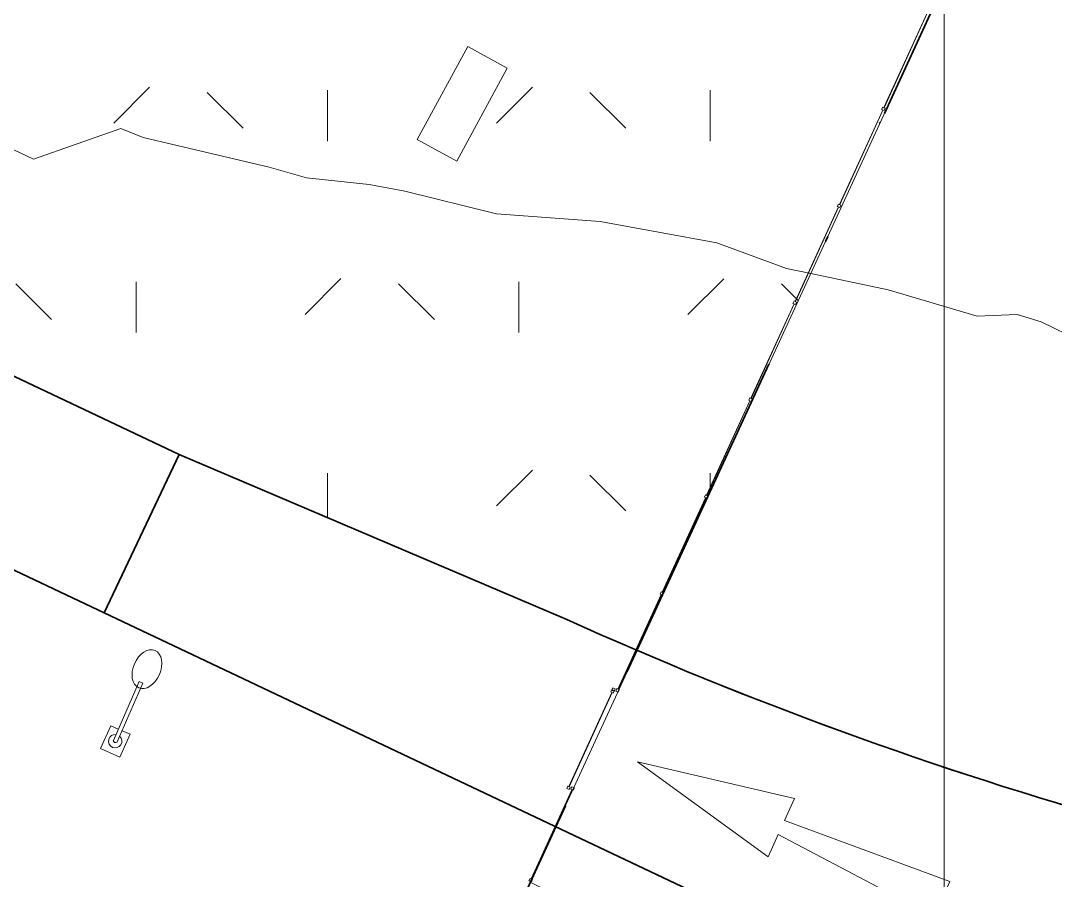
# Model space of a CAD drawing. Header units: metres. Extents: x -207 to 292, y -187 to 169.
# Drawn here: x 132.41 to 151.83, y -4.17 to 11.96 of the extents above; entities that cross this region are included whole.
import ezdxf

# ---------------------------------------------------------------- set-up
doc = ezdxf.new("R2010")
doc.units = ezdxf.units.M
doc.linetypes.add('IMPORT-IMPORT-LÍMITE2 _2_', pattern=[36.83, 6.35, -2.54, 0, -2.54, 25.4, 0, 0, 0])
for name, color, linetype, lineweight in [('A-GLAZ-CWMG', 7, 'Continuous', 9), ('ACHURADO', 7, 'Continuous', 9), ('BORDE CAMINO', 7, 'Continuous', 35), ('C-TOPO', 7, 'Continuous', 9), ('C-TOPO-MAJR', 7, 'Continuous', 35), ('E-LITE-EQPM', 7, 'Continuous', 9), ('grilla', 7, 'Continuous', 9), ('L-SITE', 7, 'Continuous', 9), ('linea propiedad', 7, 'IMPORT-IMPORT-LÍMITE2 _2_', 35), ('luminarias', 7, 'Continuous', 9), ('solera', 7, 'Continuous', 35), ('VEREDAS', 7, 'Continuous', 9)]:
    doc.layers.add(name, color=color, linetype=linetype, lineweight=lineweight)
doc.layers.add('PR10-ARQ-PL-001-Emplazamiento-C-1_dwg', color=7, linetype='Continuous', lineweight=9, true_color=0x767676)

# ---------------------------------------------------------------- blocks, each defined once
blk = doc.blocks.new('PR10-ARQ-PL-001-Emplazamiento-C-1_dwg_Quad Corner Mullion - 50x50 mm-517354-PLANTA EMPLAZAMIENTO-674654-PLANTA EMPLAZAMIENTO ACTUALIZADO')
at = {"layer": 'A-GLAZ-CWMG', "flags": 128}
blk.add_lwpolyline([(0.025, 0.025), (0.025, -0.025), (-0.025, -0.025), (-0.025, 0.025)], close=True, dxfattribs=at)
blk = doc.blocks.new('PR10-ARQ-PL-001-Emplazamiento-C-1_dwg_Circular Mullion - 5mm-533364-PLANTA EMPLAZAMIENTO-674678-PLANTA EMPLAZAMIENTO ACTUALIZADO')
at = {"layer": 'A-GLAZ-CWMG', "flags": 128}
for points in [[(142.757, -2.472), (141.992, -4.145), (141.994, -4.146), (141.996, -4.147), (142.761, -2.474), (142.759, -2.473)], [(142.759, -2.473), (141.994, -4.146)]]:
    blk.add_lwpolyline(points, close=True, dxfattribs=at)
blk = doc.blocks.new('PR10-ARQ-PL-001-Emplazamiento-C-1_dwg_Circular Mullion - 5mm-517344-PLANTA EMPLAZAMIENTO-674655-PLANTA EMPLAZAMIENTO ACTUALIZADO')
at = {"layer": 'A-GLAZ-CWMG', "flags": 128}
for points in [[(-84.442, 139.656), (-83.711, 141.464), (-83.713, 141.465), (-83.716, 141.466), (-84.446, 139.658), (-84.444, 139.657)], [(-84.444, 139.657), (-83.713, 141.465)]]:
    blk.add_lwpolyline(points, close=True, dxfattribs=at)
blk = doc.blocks.new('PR10-ARQ-PL-001-Emplazamiento-C-1_dwg_Rectangular Mullion - 50 x 50 mm-517346-PLANTA EMPLAZAMIENTO-674657-PLANTA EMPLAZAMIENTO ACTUALIZADO')
at = {"layer": 'A-GLAZ-CWMG', "flags": 128}
blk.add_lwpolyline([(0.025, 0.025), (-0.025, 0.025), (-0.025, -0.025), (0.025, -0.025)], close=True, dxfattribs=at)
blk = doc.blocks.new('PR10-ARQ-PL-001-Emplazamiento-C-1_dwg_Rectangular Mullion - 50 x 50 mm-517357-PLANTA EMPLAZAMIENTO-674659-PLANTA EMPLAZAMIENTO ACTUALIZADO')
at = {"layer": 'A-GLAZ-CWMG', "flags": 128}
blk.add_lwpolyline([(0.025, 0.025), (0.025, -0.025), (-0.025, -0.025), (-0.025, 0.025)], close=True, dxfattribs=at)
blk = doc.blocks.new('PR10-ARQ-PL-001-Emplazamiento-C-1_dwg_Quad Corner Mullion - 50x50 mm-517356-PLANTA EMPLAZAMIENTO-674660-PLANTA EMPLAZAMIENTO ACTUALIZADO')
at = {"layer": 'A-GLAZ-CWMG', "flags": 128}
blk.add_lwpolyline([(0.025, 0.025), (-0.025, 0.025), (-0.025, -0.025), (0.025, -0.025)], close=True, dxfattribs=at)
blk = doc.blocks.new('PR10-ARQ-PL-001-Emplazamiento-C-1_dwg_Quad Corner Mullion - 50x50 mm-517351-PLANTA EMPLAZAMIENTO-674653-PLANTA EMPLAZAMIENTO ACTUALIZADO')
at = {"layer": 'A-GLAZ-CWMG', "flags": 128}
blk.add_lwpolyline([(0.025, 0.025), (-0.025, 0.025), (-0.025, -0.025), (0.025, -0.025)], close=True, dxfattribs=at)
blk = doc.blocks.new('PR10-ARQ-PL-001-Emplazamiento-C-1_dwg_Quad Corner Mullion - 50x50 mm-517358-PLANTA EMPLAZAMIENTO-674658-PLANTA EMPLAZAMIENTO ACTUALIZADO')
at = {"layer": 'A-GLAZ-CWMG', "flags": 128}
blk.add_lwpolyline([(0.025, 0.025), (0.025, -0.025), (-0.025, -0.025), (-0.025, 0.025)], close=True, dxfattribs=at)
blk = doc.blocks.new('PR10-ARQ-PL-001-Emplazamiento-C-1_dwg_Circular Mullion - 5mm-533573-PLANTA EMPLAZAMIENTO-674681-PLANTA EMPLAZAMIENTO ACTUALIZADO')
at = {"layer": 'A-GLAZ-CWMG', "flags": 128}
for points in [[(143.507, -0.647), (142.7, -2.413), (142.702, -2.414), (142.704, -2.415), (143.511, -0.649), (143.509, -0.648)], [(143.509, -0.648), (142.702, -2.414)]]:
    blk.add_lwpolyline(points, close=True, dxfattribs=at)
blk = doc.blocks.new('PR10-ARQ-PL-001-Emplazamiento-C-1_dwg-674643-PLANTA EMPLAZAMIENTO ACTUALIZADO')
at = {"layer": 'ACHURADO'}
h = blk.add_hatch(dxfattribs=at)
h.set_pattern_fill('FP_1', color=256, style=0, pattern_type=2)
h.set_pattern_definition([(90, (-655750.258, -5498481.082), (-3.592, 3.592), [0.9525, -6.232]), (45, (-655750.258, -5498481.082), (-3.5921024484, 3.5921024484), [0.9525, -4.127]), (135, (-655750.258, -5498481.082), (-3.5921024484, -3.5921024484), [0.9525, -4.127])])
h.paths.add_polyline_path([(143.978, 0.142), (151.813, 17.148), (60.117, 65.559), (60.067, 65.193), (60.029, 64.825), (60.004, 64.457), (59.991, 64.087), (59.99, 63.718), (60.001, 63.348), (60.024, 62.98), (60.06, 62.612), (60.108, 62.245), (60.168, 61.881), (60.24, 61.518), (60.324, 61.158), (60.42, 60.801), (60.527, 60.448), (60.647, 60.098), (60.777, 59.752), (60.92, 59.411), (61.073, 59.075), (61.238, 58.744), (61.413, 58.419), (61.599, 58.1), (62.002, 57.48), (62.219, 57.181), (62.446, 56.889), (62.682, 56.605), (62.927, 56.329), (63.182, 56.061), (63.445, 55.801), (63.716, 55.551), (63.996, 55.309), (64.284, 55.077), (64.579, 54.855), (64.881, 54.642), (65.191, 54.44), (65.828, 54.067), (66.156, 53.896), (66.489, 53.736), (66.828, 53.588), (67.171, 53.451), (67.518, 53.325), (67.87, 53.211), (68.225, 53.108), (68.583, 53.017), (69.457, 52.806), (70.327, 52.582), (71.195, 52.346), (72.919, 51.839), (73.776, 51.567), (74.629, 51.284), (75.478, 50.989), (76.323, 50.682), (77.163, 50.364), (77.999, 50.034), (78.831, 49.693), (79.658, 49.34), (80.479, 48.976), (81.296, 48.601), (82.107, 48.214), (82.913, 47.817), (83.714, 47.408), (84.509, 46.988), (85.096, 46.617), (85.557, 46.315), (86.071, 45.963), (86.631, 45.561), (87.077, 45.228), (87.568, 44.846), (88.052, 44.454), (88.528, 44.052), (88.996, 43.641), (89.456, 43.221), (89.907, 42.791), (90.349, 42.353), (90.783, 41.905), (91.207, 41.45), (91.622, 40.985), (92.028, 40.513), (92.425, 40.032), (92.811, 39.544), (93.188, 39.048), (93.911, 38.034), (94.257, 37.516), (94.593, 36.991), (94.919, 36.46), (95.233, 35.923), (95.537, 35.379), (95.83, 34.829), (96.111, 34.274), (96.382, 33.713), (96.641, 33.146), (96.889, 32.575), (97.125, 31.998), (97.35, 31.418), (97.563, 30.832), (97.764, 30.243), (97.954, 29.649), (98.131, 29.052), (98.297, 28.452), (98.45, 27.848), (98.667, 27.402), (98.895, 26.961), (99.135, 26.526), (99.385, 26.097), (99.646, 25.675), (99.918, 25.259), (100.201, 24.851), (100.797, 24.057), (101.11, 23.671), (101.433, 23.294), (101.765, 22.925), (102.106, 22.565), (102.457, 22.213), (102.817, 21.871), (103.185, 21.538), (103.562, 21.214), (103.946, 20.9), (104.339, 20.596), (104.739, 20.302), (105.147, 20.019), (105.562, 19.746), (105.983, 19.484), (106.412, 19.233), (106.846, 18.992), (115.548, 14.377), (123.046, 9.665), (135.384, 3.822), (142.66, 0.721), (143.318, 0.429)])
at = {"layer": 'BORDE CAMINO'}
for p, q in [((135.384, 3.822), (142.66, 0.721)), ((133.977, 0.85), (158.858, -10.933))]:
    blk.add_line(p, q, dxfattribs=at)
blk.add_arc((173.856, 70.021), 75.998, 245.76483, 254.22456, dxfattribs=at)
at = {"layer": 'C-TOPO', "flags": 128}
for points in [[(149.817, 12.816), (149.251, 11.586), (148.492, 9.938), (145.636, 3.741), (144.52, 1.317), (143.981, 0.149), (144.476, -0.064), (144.613, -0.124), (144.72, -0.17), (145.019, -0.289), (146.805, -1), (148.051, -1.453), (148.914, -1.767), (151.044, -2.472), (152.886, -3.022)], [(151.842, -7.611), (150.798, -7.116), (149.175, -6.348), (149.075, -6.3), (149.002, -6.266), (148.256, -5.912), (147.259, -5.44), (146.511, -5.086), (144.886, -4.316), (144.35, -4.063), (142.455, -3.165), (141.974, -4.208), (144.309, -5.359), (144.975, -5.687), (147.01, -6.69), (147.911, -7.134), (148, -7.178), (150.001, -8.164), (151.3, -8.804), (151.592, -8.948), (152.537, -9.414)], [(152.886, -3.022), (151.044, -2.472), (148.914, -1.767), (148.051, -1.453), (146.805, -1), (145.019, -0.289), (144.72, -0.17), (144.613, -0.124), (144.476, -0.064), (143.981, 0.149), (142.455, -3.165), (144.35, -4.063), (144.886, -4.316), (146.511, -5.086), (147.259, -5.44), (148.256, -5.912), (149.002, -6.266), (149.075, -6.3), (149.175, -6.348), (150.798, -7.116), (151.842, -7.611)], [(131.777, 1.892), (132.537, 1.532), (133.436, 1.106), (133.977, 0.85), (135.356, 0.197), (137.536, -0.836), (141.197, -2.569), (141.526, -2.725), (141.925, -2.914), (142.455, -3.165), (143.981, 0.149), (142.66, 0.721), (141.773, 1.099), (140.165, 1.784), (138.87, 2.336), (137.331, 2.992), (136.376, 3.399), (135.384, 3.822), (133.509, 4.71), (133.183, 4.865), (132.908, 4.995), (132.741, 5.074), (131.035, 5.882)], [(131.035, 5.882), (132.741, 5.074), (132.908, 4.995), (133.183, 4.865), (133.509, 4.71), (135.384, 3.822), (136.376, 3.399), (137.331, 2.992), (138.87, 2.336), (140.165, 1.784), (141.773, 1.099), (142.66, 0.721), (143.981, 0.149), (144.52, 1.317), (145.636, 3.741), (148.492, 9.938), (149.251, 11.586), (149.817, 12.816)], [(152.537, -9.414), (151.592, -8.948), (151.3, -8.804), (150.001, -8.164), (148, -7.178), (147.911, -7.134), (147.01, -6.69), (144.975, -5.687), (144.309, -5.359), (141.974, -4.208), (142.455, -3.165), (141.925, -2.914), (141.526, -2.725), (141.197, -2.569), (137.536, -0.836), (135.356, 0.197), (133.977, 0.85), (133.436, 1.106), (132.537, 1.532), (131.777, 1.892)]]:
    blk.add_lwpolyline(points, dxfattribs=at)
at = {"layer": 'C-TOPO-MAJR', "color": 1, "lineweight": 9, "true_color": 0xff0000, "flags": 128}
blk.add_lwpolyline([(127.441, 11.832), (132.65, 9.365), (134.291, 9.938), (134.712, 9.77), (137.076, 9.214), (137.777, 9.013), (138.952, 8.888), (139.62, 8.762), (141.344, 8.334), (143.289, 8.195), (145.474, 7.795), (146.783, 7.311), (147.237, 7.215), (148.69, 6.909), (150.36, 6.417), (151.109, 6.445), (151.565, 6.31), (152.284, 5.961)], dxfattribs=at)
at = {"layer": 'E-LITE-EQPM', "flags": 128}
for points in [[(134.151, -1.546), (134.637, -0.443)], [(134.706, -0.474), (134.221, -1.576)]]:
    blk.add_lwpolyline(points, close=True, dxfattribs=at)
at = {"layer": 'E-LITE-EQPM'}
blk.add_ellipse((134.781, -0.209), major_axis=(0.154, 0.35), ratio=0.666667, dxfattribs=at)
at = {"layer": 'grilla'}
blk.add_line((149.742, 166.258), (149.742, -186.737), dxfattribs=at)
at = {"layer": 'L-SITE', "flags": 128}
blk.add_lwpolyline([(146.626, -3.314), (149.55, -4.851), (149.847, -4.193), (146.745, -3.051), (146.934, -2.635), (143.988, -1.946), (146.438, -3.731), (146.626, -3.314), (146.438, -3.731), (143.988, -1.946), (146.934, -2.635), (146.745, -3.051), (149.847, -4.193), (149.55, -4.851)], close=True, dxfattribs=at)
at = {"layer": 'linea propiedad'}
blk.add_line((140.036, -8.415), (142.635, -2.772), dxfattribs=at)
at = {"layer": 'linea propiedad', "flags": 128}
blk.add_lwpolyline([(143.795, -0.255), (151.813, 17.148), (-83.704, 141.488), (-161.771, -49.779), (-137.14, -85.351), (-83.167, -127.74), (-59.701, -140.481)], dxfattribs=at)
at = {"layer": 'luminarias'}
blk.add_line((134.706, -0.474), (134.637, -0.443), dxfattribs=at)
at = {"layer": 'luminarias', "flags": 128}
blk.add_lwpolyline([(134.244, -1.333), (134.103, -1.271), (133.913, -1.701), (134.275, -1.86), (134.464, -1.43), (134.314, -1.364)], dxfattribs=at)
at = {"layer": 'luminarias'}
for centre, major_axis, start_param, end_param in [((134.186, -1.561), (-0.028, 0.123), 5.952952, 11.623805), ((134.193, -1.544), (-0.0188, 0.0383), 1.165758, 3.373192)]:
    blk.add_ellipse(centre, major_axis=major_axis, ratio=1, start_param=start_param, end_param=end_param, dxfattribs=at)
at = {"layer": 'solera', "flags": 128}
blk.add_lwpolyline([(121.638, 6.693), (123.046, 9.665), (135.384, 3.822), (133.977, 0.85)], close=True, dxfattribs=at)
at = {"layer": 'VEREDAS', "flags": 128}
blk.add_lwpolyline([(139.853, 9.73), (140.595, 9.327), (141.543, 11.073), (140.801, 11.476), (139.853, 9.73)], dxfattribs=at)
for name, p, rotation in [('PR10-ARQ-PL-001-Emplazamiento-C-1_dwg_Circular Mullion - 5mm-517344-PLANTA EMPLAZAMIENTO-674655-PLANTA EMPLAZAMIENTO ACTUALIZADO', (71.32, 155.403), 177.4324422120535), ('PR10-ARQ-PL-001-Emplazamiento-C-1_dwg_Circular Mullion - 5mm-517344-PLANTA EMPLAZAMIENTO-674655-PLANTA EMPLAZAMIENTO ACTUALIZADO', (71.32, 155.403), 177.4324422120537), ('PR10-ARQ-PL-001-Emplazamiento-C-1_dwg_Circular Mullion - 5mm-517344-PLANTA EMPLAZAMIENTO-674655-PLANTA EMPLAZAMIENTO ACTUALIZADO', (71.32, 155.403), 177.4324422120537), ('PR10-ARQ-PL-001-Emplazamiento-C-1_dwg_Circular Mullion - 5mm-517344-PLANTA EMPLAZAMIENTO-674655-PLANTA EMPLAZAMIENTO ACTUALIZADO', (70.488, 153.584), 177.4324422120535), ('PR10-ARQ-PL-001-Emplazamiento-C-1_dwg_Circular Mullion - 5mm-517344-PLANTA EMPLAZAMIENTO-674655-PLANTA EMPLAZAMIENTO ACTUALIZADO', (70.488, 153.584), 177.4324422120535), ('PR10-ARQ-PL-001-Emplazamiento-C-1_dwg_Circular Mullion - 5mm-517344-PLANTA EMPLAZAMIENTO-674655-PLANTA EMPLAZAMIENTO ACTUALIZADO', (70.488, 153.584), 177.4324422120535), ('PR10-ARQ-PL-001-Emplazamiento-C-1_dwg_Circular Mullion - 5mm-517344-PLANTA EMPLAZAMIENTO-674655-PLANTA EMPLAZAMIENTO ACTUALIZADO', (69.657, 151.765), 177.432442212054), ('PR10-ARQ-PL-001-Emplazamiento-C-1_dwg_Circular Mullion - 5mm-517344-PLANTA EMPLAZAMIENTO-674655-PLANTA EMPLAZAMIENTO ACTUALIZADO', (69.657, 151.765), 177.432442212054), ('PR10-ARQ-PL-001-Emplazamiento-C-1_dwg_Circular Mullion - 5mm-517344-PLANTA EMPLAZAMIENTO-674655-PLANTA EMPLAZAMIENTO ACTUALIZADO', (69.657, 151.765), 177.432442212054), ('PR10-ARQ-PL-001-Emplazamiento-C-1_dwg_Circular Mullion - 5mm-517344-PLANTA EMPLAZAMIENTO-674655-PLANTA EMPLAZAMIENTO ACTUALIZADO', (68.825, 149.946), 177.4324422120535), ('PR10-ARQ-PL-001-Emplazamiento-C-1_dwg_Circular Mullion - 5mm-517344-PLANTA EMPLAZAMIENTO-674655-PLANTA EMPLAZAMIENTO ACTUALIZADO', (68.825, 149.946), 177.4324422120537), ('PR10-ARQ-PL-001-Emplazamiento-C-1_dwg_Circular Mullion - 5mm-517344-PLANTA EMPLAZAMIENTO-674655-PLANTA EMPLAZAMIENTO ACTUALIZADO', (68.825, 149.946), 177.4324422120537), ('PR10-ARQ-PL-001-Emplazamiento-C-1_dwg_Circular Mullion - 5mm-517344-PLANTA EMPLAZAMIENTO-674655-PLANTA EMPLAZAMIENTO ACTUALIZADO', (67.993, 148.127), 177.4324422120535), ('PR10-ARQ-PL-001-Emplazamiento-C-1_dwg_Circular Mullion - 5mm-517344-PLANTA EMPLAZAMIENTO-674655-PLANTA EMPLAZAMIENTO ACTUALIZADO', (67.993, 148.127), 177.4324422120535), ('PR10-ARQ-PL-001-Emplazamiento-C-1_dwg_Circular Mullion - 5mm-517344-PLANTA EMPLAZAMIENTO-674655-PLANTA EMPLAZAMIENTO ACTUALIZADO', (67.993, 148.127), 177.4324422120535), ('PR10-ARQ-PL-001-Emplazamiento-C-1_dwg_Circular Mullion - 5mm-517344-PLANTA EMPLAZAMIENTO-674655-PLANTA EMPLAZAMIENTO ACTUALIZADO', (67.162, 146.308), 177.4324422120537), ('PR10-ARQ-PL-001-Emplazamiento-C-1_dwg_Circular Mullion - 5mm-517344-PLANTA EMPLAZAMIENTO-674655-PLANTA EMPLAZAMIENTO ACTUALIZADO', (67.162, 146.308), 177.4324422120537), ('PR10-ARQ-PL-001-Emplazamiento-C-1_dwg_Circular Mullion - 5mm-517344-PLANTA EMPLAZAMIENTO-674655-PLANTA EMPLAZAMIENTO ACTUALIZADO', (67.162, 146.308), 177.4324422120537), ('PR10-ARQ-PL-001-Emplazamiento-C-1_dwg_Circular Mullion - 5mm-517344-PLANTA EMPLAZAMIENTO-674655-PLANTA EMPLAZAMIENTO ACTUALIZADO', (66.33, 144.489), 177.4324422120537), ('PR10-ARQ-PL-001-Emplazamiento-C-1_dwg_Circular Mullion - 5mm-517344-PLANTA EMPLAZAMIENTO-674655-PLANTA EMPLAZAMIENTO ACTUALIZADO', (66.33, 144.489), 177.4324422120537), ('PR10-ARQ-PL-001-Emplazamiento-C-1_dwg_Circular Mullion - 5mm-517344-PLANTA EMPLAZAMIENTO-674655-PLANTA EMPLAZAMIENTO ACTUALIZADO', (66.33, 144.489), 177.4324422120537), ('PR10-ARQ-PL-001-Emplazamiento-C-1_dwg_Quad Corner Mullion - 50x50 mm-517354-PLANTA EMPLAZAMIENTO-674654-PLANTA EMPLAZAMIENTO ACTUALIZADO', (143.612, -0.607), 245.4324422120536), ('PR10-ARQ-PL-001-Emplazamiento-C-1_dwg_Quad Corner Mullion - 50x50 mm-517356-PLANTA EMPLAZAMIENTO-674660-PLANTA EMPLAZAMIENTO ACTUALIZADO', (143.612, -0.607), 245.4324422120536), ('PR10-ARQ-PL-001-Emplazamiento-C-1_dwg_Quad Corner Mullion - 50x50 mm-517354-PLANTA EMPLAZAMIENTO-674654-PLANTA EMPLAZAMIENTO ACTUALIZADO', (142.692, -2.436), 245.4324422120531), ('PR10-ARQ-PL-001-Emplazamiento-C-1_dwg_Quad Corner Mullion - 50x50 mm-517356-PLANTA EMPLAZAMIENTO-674660-PLANTA EMPLAZAMIENTO ACTUALIZADO', (142.692, -2.436), 245.4324422120531), ('PR10-ARQ-PL-001-Emplazamiento-C-1_dwg_Quad Corner Mullion - 50x50 mm-517354-PLANTA EMPLAZAMIENTO-674654-PLANTA EMPLAZAMIENTO ACTUALIZADO', (141.984, -4.169), 245.4324422120536), ('PR10-ARQ-PL-001-Emplazamiento-C-1_dwg_Quad Corner Mullion - 50x50 mm-517356-PLANTA EMPLAZAMIENTO-674660-PLANTA EMPLAZAMIENTO ACTUALIZADO', (141.984, -4.169), 245.4324422120536)]:
    blk.add_blockref(name, p, dxfattribs=dict(rotation=rotation))
at = {"extrusion": (0, 0, -1)}
for name, p, rotation in [('PR10-ARQ-PL-001-Emplazamiento-C-1_dwg_Rectangular Mullion - 50 x 50 mm-517346-PLANTA EMPLAZAMIENTO-674657-PLANTA EMPLAZAMIENTO ACTUALIZADO', (-148.601, 10.307), 114.5675577879464), ('PR10-ARQ-PL-001-Emplazamiento-C-1_dwg_Rectangular Mullion - 50 x 50 mm-517357-PLANTA EMPLAZAMIENTO-674659-PLANTA EMPLAZAMIENTO ACTUALIZADO', (-148.601, 10.307), 114.5675577879464), ('PR10-ARQ-PL-001-Emplazamiento-C-1_dwg_Rectangular Mullion - 50 x 50 mm-517346-PLANTA EMPLAZAMIENTO-674657-PLANTA EMPLAZAMIENTO ACTUALIZADO', (-147.77, 8.488), 114.5675577879464), ('PR10-ARQ-PL-001-Emplazamiento-C-1_dwg_Rectangular Mullion - 50 x 50 mm-517357-PLANTA EMPLAZAMIENTO-674659-PLANTA EMPLAZAMIENTO ACTUALIZADO', (-147.77, 8.488), 114.5675577879464), ('PR10-ARQ-PL-001-Emplazamiento-C-1_dwg_Rectangular Mullion - 50 x 50 mm-517346-PLANTA EMPLAZAMIENTO-674657-PLANTA EMPLAZAMIENTO ACTUALIZADO', (-146.938, 6.669), 114.5675577879464), ('PR10-ARQ-PL-001-Emplazamiento-C-1_dwg_Rectangular Mullion - 50 x 50 mm-517357-PLANTA EMPLAZAMIENTO-674659-PLANTA EMPLAZAMIENTO ACTUALIZADO', (-146.938, 6.669), 114.5675577879464), ('PR10-ARQ-PL-001-Emplazamiento-C-1_dwg_Rectangular Mullion - 50 x 50 mm-517346-PLANTA EMPLAZAMIENTO-674657-PLANTA EMPLAZAMIENTO ACTUALIZADO', (-146.107, 4.85), 114.5675577879464), ('PR10-ARQ-PL-001-Emplazamiento-C-1_dwg_Rectangular Mullion - 50 x 50 mm-517357-PLANTA EMPLAZAMIENTO-674659-PLANTA EMPLAZAMIENTO ACTUALIZADO', (-146.107, 4.85), 114.5675577879464), ('PR10-ARQ-PL-001-Emplazamiento-C-1_dwg_Rectangular Mullion - 50 x 50 mm-517346-PLANTA EMPLAZAMIENTO-674657-PLANTA EMPLAZAMIENTO ACTUALIZADO', (-145.275, 3.031), 114.5675577879464), ('PR10-ARQ-PL-001-Emplazamiento-C-1_dwg_Rectangular Mullion - 50 x 50 mm-517357-PLANTA EMPLAZAMIENTO-674659-PLANTA EMPLAZAMIENTO ACTUALIZADO', (-145.275, 3.031), 114.5675577879464), ('PR10-ARQ-PL-001-Emplazamiento-C-1_dwg_Rectangular Mullion - 50 x 50 mm-517346-PLANTA EMPLAZAMIENTO-674657-PLANTA EMPLAZAMIENTO ACTUALIZADO', (-144.444, 1.212), 114.5675577879464), ('PR10-ARQ-PL-001-Emplazamiento-C-1_dwg_Rectangular Mullion - 50 x 50 mm-517357-PLANTA EMPLAZAMIENTO-674659-PLANTA EMPLAZAMIENTO ACTUALIZADO', (-144.444, 1.212), 114.5675577879464), ('PR10-ARQ-PL-001-Emplazamiento-C-1_dwg_Quad Corner Mullion - 50x50 mm-517351-PLANTA EMPLAZAMIENTO-674653-PLANTA EMPLAZAMIENTO ACTUALIZADO', (-143.534, -0.593), 114.5675577879469), ('PR10-ARQ-PL-001-Emplazamiento-C-1_dwg_Quad Corner Mullion - 50x50 mm-517358-PLANTA EMPLAZAMIENTO-674658-PLANTA EMPLAZAMIENTO ACTUALIZADO', (-143.534, -0.593), 114.5675577879469), ('PR10-ARQ-PL-001-Emplazamiento-C-1_dwg_Rectangular Mullion - 50 x 50 mm-517346-PLANTA EMPLAZAMIENTO-674657-PLANTA EMPLAZAMIENTO ACTUALIZADO', (-143.519, -0.625), 114.5675577879469), ('PR10-ARQ-PL-001-Emplazamiento-C-1_dwg_Rectangular Mullion - 50 x 50 mm-517357-PLANTA EMPLAZAMIENTO-674659-PLANTA EMPLAZAMIENTO ACTUALIZADO', (-143.519, -0.625), 114.5675577879469), ('PR10-ARQ-PL-001-Emplazamiento-C-1_dwg_Quad Corner Mullion - 50x50 mm-517351-PLANTA EMPLAZAMIENTO-674653-PLANTA EMPLAZAMIENTO ACTUALIZADO', (-142.769, -2.45), 114.5675577879464), ('PR10-ARQ-PL-001-Emplazamiento-C-1_dwg_Quad Corner Mullion - 50x50 mm-517358-PLANTA EMPLAZAMIENTO-674658-PLANTA EMPLAZAMIENTO ACTUALIZADO', (-142.769, -2.45), 114.5675577879464)]:
    blk.add_blockref(name, p, dxfattribs=dict(at, rotation=rotation))
for name in ['PR10-ARQ-PL-001-Emplazamiento-C-1_dwg_Circular Mullion - 5mm-533573-PLANTA EMPLAZAMIENTO-674681-PLANTA EMPLAZAMIENTO ACTUALIZADO', 'PR10-ARQ-PL-001-Emplazamiento-C-1_dwg_Circular Mullion - 5mm-533573-PLANTA EMPLAZAMIENTO-674681-PLANTA EMPLAZAMIENTO ACTUALIZADO', 'PR10-ARQ-PL-001-Emplazamiento-C-1_dwg_Circular Mullion - 5mm-533573-PLANTA EMPLAZAMIENTO-674681-PLANTA EMPLAZAMIENTO ACTUALIZADO', 'PR10-ARQ-PL-001-Emplazamiento-C-1_dwg_Circular Mullion - 5mm-533364-PLANTA EMPLAZAMIENTO-674678-PLANTA EMPLAZAMIENTO ACTUALIZADO', 'PR10-ARQ-PL-001-Emplazamiento-C-1_dwg_Circular Mullion - 5mm-533364-PLANTA EMPLAZAMIENTO-674678-PLANTA EMPLAZAMIENTO ACTUALIZADO', 'PR10-ARQ-PL-001-Emplazamiento-C-1_dwg_Circular Mullion - 5mm-533364-PLANTA EMPLAZAMIENTO-674678-PLANTA EMPLAZAMIENTO ACTUALIZADO']:
    blk.add_blockref(name, (0, 0))
blk = doc.blocks.new('Quad Corner Mullion - 50x50 mm-517354-PLANTA EMPLAZAMIENTO ACTUALIZADO')
at = {"layer": 'A-GLAZ-CWMG'}
for p, q in [((-0.025, -0.025), (-0.025, 0.025)), ((-0.025, 0.025), (0.025, 0.025)), ((0.025, 0.025), (0.025, -0.025)), ((0.025, -0.025), (-0.025, -0.025))]:
    blk.add_line(p, q, dxfattribs=at)
blk = doc.blocks.new('Circular Mullion - 5mm-533364-PLANTA EMPLAZAMIENTO ACTUALIZADO')
at = {"layer": 'A-GLAZ-CWMG'}
for p, q in [((142.757, -2.472), (141.992, -4.145)), ((142.759, -2.473), (141.994, -4.146)), ((141.994, -4.146), (142.759, -2.473)), ((141.996, -4.147), (142.761, -2.474)), ((142.759, -2.473), (142.757, -2.472)), ((142.761, -2.474), (142.759, -2.473)), ((141.992, -4.145), (141.994, -4.146)), ((141.994, -4.146), (141.996, -4.147))]:
    blk.add_line(p, q, dxfattribs=at)
blk = doc.blocks.new('Circular Mullion - 5mm-517344-PLANTA EMPLAZAMIENTO ACTUALIZADO')
at = {"layer": 'A-GLAZ-CWMG'}
for p, q in [((-83.716, 141.466), (-84.446, 139.658)), ((-84.444, 139.657), (-83.713, 141.465)), ((-83.713, 141.465), (-84.444, 139.657)), ((-84.442, 139.656), (-83.711, 141.464)), ((-83.713, 141.465), (-83.716, 141.466)), ((-83.711, 141.464), (-83.713, 141.465)), ((-84.446, 139.658), (-84.444, 139.657)), ((-84.444, 139.657), (-84.442, 139.656))]:
    blk.add_line(p, q, dxfattribs=at)
blk = doc.blocks.new('Rectangular Mullion - 50 x 50 mm-517346-PLANTA EMPLAZAMIENTO ACTUALIZADO')
at = {"layer": 'A-GLAZ-CWMG'}
for p, q in [((0.025, 0.025), (-0.025, 0.025)), ((-0.025, 0.025), (-0.025, -0.025)), ((0.025, -0.025), (0.025, 0.025)), ((-0.025, -0.025), (0.025, -0.025))]:
    blk.add_line(p, q, dxfattribs=at)
blk = doc.blocks.new('Rectangular Mullion - 50 x 50 mm-517357-PLANTA EMPLAZAMIENTO ACTUALIZADO')
at = {"layer": 'A-GLAZ-CWMG'}
for p, q in [((-0.025, -0.025), (-0.025, 0.025)), ((-0.025, 0.025), (0.025, 0.025)), ((0.025, 0.025), (0.025, -0.025)), ((0.025, -0.025), (-0.025, -0.025))]:
    blk.add_line(p, q, dxfattribs=at)
blk = doc.blocks.new('Quad Corner Mullion - 50x50 mm-517356-PLANTA EMPLAZAMIENTO ACTUALIZADO')
at = {"layer": 'A-GLAZ-CWMG'}
for p, q in [((0.025, 0.025), (-0.025, 0.025)), ((-0.025, 0.025), (-0.025, -0.025)), ((0.025, -0.025), (0.025, 0.025)), ((-0.025, -0.025), (0.025, -0.025))]:
    blk.add_line(p, q, dxfattribs=at)
blk = doc.blocks.new('Quad Corner Mullion - 50x50 mm-517351-PLANTA EMPLAZAMIENTO ACTUALIZADO')
at = {"layer": 'A-GLAZ-CWMG'}
for p, q in [((0.025, 0.025), (-0.025, 0.025)), ((-0.025, 0.025), (-0.025, -0.025)), ((0.025, -0.025), (0.025, 0.025)), ((-0.025, -0.025), (0.025, -0.025))]:
    blk.add_line(p, q, dxfattribs=at)
blk = doc.blocks.new('Quad Corner Mullion - 50x50 mm-517358-PLANTA EMPLAZAMIENTO ACTUALIZADO')
at = {"layer": 'A-GLAZ-CWMG'}
for p, q in [((-0.025, -0.025), (-0.025, 0.025)), ((-0.025, 0.025), (0.025, 0.025)), ((0.025, 0.025), (0.025, -0.025)), ((0.025, -0.025), (-0.025, -0.025))]:
    blk.add_line(p, q, dxfattribs=at)
blk = doc.blocks.new('Circular Mullion - 5mm-533573-PLANTA EMPLAZAMIENTO ACTUALIZADO')
at = {"layer": 'A-GLAZ-CWMG'}
for p, q in [((143.507, -0.647), (142.7, -2.413)), ((143.509, -0.648), (142.702, -2.414)), ((142.702, -2.414), (143.509, -0.648)), ((142.704, -2.415), (143.511, -0.649)), ((143.509, -0.648), (143.507, -0.647)), ((143.511, -0.649), (143.509, -0.648)), ((142.7, -2.413), (142.702, -2.414)), ((142.702, -2.414), (142.704, -2.415))]:
    blk.add_line(p, q, dxfattribs=at)

msp = doc.modelspace()

# ---------------------------------------------------------------- linework, layer by layer
at = {"layer": 'C-TOPO'}
for p, q in [((149.817, 12.816), (149.251, 11.586)), ((149.251, 11.586), (149.817, 12.816)), ((149.251, 11.586), (148.492, 9.938)), ((148.492, 9.938), (149.251, 11.586)), ((148.492, 9.938), (145.636, 3.741)), ((145.636, 3.741), (148.492, 9.938)), ((131.035, 5.882), (132.741, 5.074)), ((132.741, 5.074), (131.035, 5.882)), ((132.741, 5.074), (132.908, 4.995)), ((132.908, 4.995), (132.741, 5.074)), ((132.908, 4.995), (133.183, 4.865)), ((133.183, 4.865), (132.908, 4.995)), ((133.183, 4.865), (133.509, 4.71)), ((133.509, 4.71), (133.183, 4.865)), ((133.509, 4.71), (135.384, 3.822)), ((135.384, 3.822), (133.509, 4.71)), ((135.384, 3.822), (136.376, 3.399)), ((136.376, 3.399), (135.384, 3.822)), ((145.636, 3.741), (144.52, 1.317)), ((144.52, 1.317), (145.636, 3.741)), ((136.376, 3.399), (137.331, 2.992)), ((137.331, 2.992), (136.376, 3.399)), ((137.331, 2.992), (138.87, 2.336)), ((138.87, 2.336), (137.331, 2.992)), ((138.87, 2.336), (140.165, 1.784)), ((140.165, 1.784), (138.87, 2.336)), ((132.537, 1.532), (131.777, 1.892)), ((131.777, 1.892), (132.537, 1.532)), ((140.165, 1.784), (141.773, 1.099)), ((141.773, 1.099), (140.165, 1.784)), ((133.436, 1.106), (132.537, 1.532)), ((132.537, 1.532), (133.436, 1.106)), ((144.52, 1.317), (143.981, 0.149)), ((144.52, 1.317), (143.981, 0.149)), ((133.977, 0.85), (133.436, 1.106)), ((133.436, 1.106), (133.977, 0.85)), ((141.773, 1.099), (142.66, 0.721)), ((142.66, 0.721), (141.773, 1.099)), ((135.356, 0.197), (133.977, 0.85)), ((133.977, 0.85), (135.356, 0.197)), ((142.66, 0.721), (143.981, 0.149)), ((143.981, 0.149), (142.66, 0.721)), ((137.536, -0.836), (135.356, 0.197)), ((135.356, 0.197), (137.536, -0.836)), ((143.981, 0.149), (142.455, -3.165)), ((142.455, -3.165), (143.981, 0.149)), ((143.981, 0.149), (144.476, -0.064)), ((144.476, -0.064), (143.981, 0.149)), ((144.476, -0.064), (144.613, -0.124)), ((144.613, -0.124), (144.476, -0.064)), ((144.613, -0.124), (144.72, -0.17)), ((144.72, -0.17), (144.613, -0.124)), ((144.72, -0.17), (145.019, -0.289)), ((145.019, -0.289), (144.72, -0.17)), ((145.019, -0.289), (146.805, -1)), ((146.805, -1), (145.019, -0.289)), ((141.197, -2.569), (137.536, -0.836)), ((137.536, -0.836), (141.197, -2.569)), ((146.805, -1), (148.051, -1.453)), ((148.051, -1.453), (146.805, -1)), ((148.051, -1.453), (148.914, -1.767)), ((148.914, -1.767), (148.051, -1.453)), ((148.914, -1.767), (151.044, -2.472)), ((151.044, -2.472), (148.914, -1.767)), ((151.044, -2.472), (152.886, -3.022)), ((152.886, -3.022), (151.044, -2.472)), ((141.526, -2.725), (141.197, -2.569)), ((141.197, -2.569), (141.526, -2.725)), ((141.925, -2.914), (141.526, -2.725)), ((141.526, -2.725), (141.925, -2.914)), ((142.455, -3.165), (141.925, -2.914)), ((141.925, -2.914), (142.455, -3.165)), ((142.455, -3.165), (141.974, -4.208)), ((141.974, -4.208), (142.455, -3.165)), ((144.35, -4.063), (142.455, -3.165)), ((142.455, -3.165), (144.35, -4.063)), ((144.886, -4.316), (144.35, -4.063)), ((144.35, -4.063), (144.886, -4.316))]:
    msp.add_line(p, q, dxfattribs=at)
at = {"layer": 'C-TOPO-MAJR', "color": 1, "lineweight": 9, "true_color": 0xff0000, "flags": 128}
for points in [[(127.441, 11.832), (132.65, 9.365), (134.291, 9.938), (134.712, 9.77), (137.076, 9.214), (137.777, 9.013), (138.952, 8.888), (139.62, 8.762), (141.344, 8.334), (143.289, 8.195), (145.474, 7.795), (146.783, 7.311), (147.237, 7.215)], [(147.237, 7.215), (148.69, 6.909), (150.36, 6.417), (151.109, 6.445), (151.565, 6.31), (152.284, 5.961), (157.08, 6.288), (157.571, 5.758), (163.291, 2.603), (166.309, 1.069), (166.67, 1.074), (168.045, 1.193), (169.202, 1.529), (170.321, 1.966), (171.398, 2.498)]]:
    msp.add_lwpolyline(points, dxfattribs=at)

# ---------------------------------------------------------------- block references
at = {"layer": 'A-GLAZ-CWMG'}
for name, p, rotation in [('Circular Mullion - 5mm-517344-PLANTA EMPLAZAMIENTO ACTUALIZADO', (71.32, 155.403), 177.4324422120535), ('Circular Mullion - 5mm-517344-PLANTA EMPLAZAMIENTO ACTUALIZADO', (71.32, 155.403), 177.4324422120537), ('Circular Mullion - 5mm-517344-PLANTA EMPLAZAMIENTO ACTUALIZADO', (71.32, 155.403), 177.4324422120537), ('Circular Mullion - 5mm-517344-PLANTA EMPLAZAMIENTO ACTUALIZADO', (70.488, 153.584), 177.4324422120535), ('Circular Mullion - 5mm-517344-PLANTA EMPLAZAMIENTO ACTUALIZADO', (70.488, 153.584), 177.4324422120535), ('Circular Mullion - 5mm-517344-PLANTA EMPLAZAMIENTO ACTUALIZADO', (70.488, 153.584), 177.4324422120535), ('Circular Mullion - 5mm-517344-PLANTA EMPLAZAMIENTO ACTUALIZADO', (69.657, 151.765), 177.432442212054), ('Circular Mullion - 5mm-517344-PLANTA EMPLAZAMIENTO ACTUALIZADO', (69.657, 151.765), 177.432442212054), ('Circular Mullion - 5mm-517344-PLANTA EMPLAZAMIENTO ACTUALIZADO', (69.657, 151.765), 177.432442212054), ('Circular Mullion - 5mm-517344-PLANTA EMPLAZAMIENTO ACTUALIZADO', (68.825, 149.946), 177.4324422120535), ('Circular Mullion - 5mm-517344-PLANTA EMPLAZAMIENTO ACTUALIZADO', (68.825, 149.946), 177.4324422120537), ('Circular Mullion - 5mm-517344-PLANTA EMPLAZAMIENTO ACTUALIZADO', (68.825, 149.946), 177.4324422120537), ('Circular Mullion - 5mm-517344-PLANTA EMPLAZAMIENTO ACTUALIZADO', (67.993, 148.127), 177.4324422120535), ('Circular Mullion - 5mm-517344-PLANTA EMPLAZAMIENTO ACTUALIZADO', (67.993, 148.127), 177.4324422120535), ('Circular Mullion - 5mm-517344-PLANTA EMPLAZAMIENTO ACTUALIZADO', (67.993, 148.127), 177.4324422120535), ('Circular Mullion - 5mm-517344-PLANTA EMPLAZAMIENTO ACTUALIZADO', (67.162, 146.308), 177.4324422120537), ('Circular Mullion - 5mm-517344-PLANTA EMPLAZAMIENTO ACTUALIZADO', (67.162, 146.308), 177.4324422120537), ('Circular Mullion - 5mm-517344-PLANTA EMPLAZAMIENTO ACTUALIZADO', (67.162, 146.308), 177.4324422120537), ('Circular Mullion - 5mm-517344-PLANTA EMPLAZAMIENTO ACTUALIZADO', (66.33, 144.489), 177.4324422120537), ('Circular Mullion - 5mm-517344-PLANTA EMPLAZAMIENTO ACTUALIZADO', (66.33, 144.489), 177.4324422120537), ('Circular Mullion - 5mm-517344-PLANTA EMPLAZAMIENTO ACTUALIZADO', (66.33, 144.489), 177.4324422120537), ('Quad Corner Mullion - 50x50 mm-517354-PLANTA EMPLAZAMIENTO ACTUALIZADO', (143.612, -0.607), 245.4324422120536), ('Quad Corner Mullion - 50x50 mm-517356-PLANTA EMPLAZAMIENTO ACTUALIZADO', (143.612, -0.607), 245.4324422120536), ('Quad Corner Mullion - 50x50 mm-517354-PLANTA EMPLAZAMIENTO ACTUALIZADO', (142.692, -2.436), 245.4324422120531), ('Quad Corner Mullion - 50x50 mm-517356-PLANTA EMPLAZAMIENTO ACTUALIZADO', (142.692, -2.436), 245.4324422120531), ('Quad Corner Mullion - 50x50 mm-517354-PLANTA EMPLAZAMIENTO ACTUALIZADO', (141.984, -4.169), 245.4324422120536), ('Quad Corner Mullion - 50x50 mm-517356-PLANTA EMPLAZAMIENTO ACTUALIZADO', (141.984, -4.169), 245.4324422120536)]:
    msp.add_blockref(name, p, dxfattribs=dict(at, rotation=rotation))
at = {"layer": 'A-GLAZ-CWMG', "extrusion": (0, 0, -1)}
for name, p, rotation in [('Rectangular Mullion - 50 x 50 mm-517346-PLANTA EMPLAZAMIENTO ACTUALIZADO', (-148.601, 10.307), 114.5675577879464), ('Rectangular Mullion - 50 x 50 mm-517357-PLANTA EMPLAZAMIENTO ACTUALIZADO', (-148.601, 10.307), 114.5675577879464), ('Rectangular Mullion - 50 x 50 mm-517346-PLANTA EMPLAZAMIENTO ACTUALIZADO', (-147.77, 8.488), 114.5675577879464), ('Rectangular Mullion - 50 x 50 mm-517357-PLANTA EMPLAZAMIENTO ACTUALIZADO', (-147.77, 8.488), 114.5675577879464), ('Rectangular Mullion - 50 x 50 mm-517346-PLANTA EMPLAZAMIENTO ACTUALIZADO', (-146.938, 6.669), 114.5675577879464), ('Rectangular Mullion - 50 x 50 mm-517357-PLANTA EMPLAZAMIENTO ACTUALIZADO', (-146.938, 6.669), 114.5675577879464), ('Rectangular Mullion - 50 x 50 mm-517346-PLANTA EMPLAZAMIENTO ACTUALIZADO', (-146.107, 4.85), 114.5675577879464), ('Rectangular Mullion - 50 x 50 mm-517357-PLANTA EMPLAZAMIENTO ACTUALIZADO', (-146.107, 4.85), 114.5675577879464), ('Rectangular Mullion - 50 x 50 mm-517346-PLANTA EMPLAZAMIENTO ACTUALIZADO', (-145.275, 3.031), 114.5675577879464), ('Rectangular Mullion - 50 x 50 mm-517357-PLANTA EMPLAZAMIENTO ACTUALIZADO', (-145.275, 3.031), 114.5675577879464), ('Rectangular Mullion - 50 x 50 mm-517346-PLANTA EMPLAZAMIENTO ACTUALIZADO', (-144.444, 1.212), 114.5675577879464), ('Rectangular Mullion - 50 x 50 mm-517357-PLANTA EMPLAZAMIENTO ACTUALIZADO', (-144.444, 1.212), 114.5675577879464), ('Quad Corner Mullion - 50x50 mm-517351-PLANTA EMPLAZAMIENTO ACTUALIZADO', (-143.534, -0.593), 114.5675577879469), ('Quad Corner Mullion - 50x50 mm-517358-PLANTA EMPLAZAMIENTO ACTUALIZADO', (-143.534, -0.593), 114.5675577879469), ('Rectangular Mullion - 50 x 50 mm-517346-PLANTA EMPLAZAMIENTO ACTUALIZADO', (-143.519, -0.625), 114.5675577879469), ('Rectangular Mullion - 50 x 50 mm-517357-PLANTA EMPLAZAMIENTO ACTUALIZADO', (-143.519, -0.625), 114.5675577879469), ('Quad Corner Mullion - 50x50 mm-517351-PLANTA EMPLAZAMIENTO ACTUALIZADO', (-142.769, -2.45), 114.5675577879464), ('Quad Corner Mullion - 50x50 mm-517358-PLANTA EMPLAZAMIENTO ACTUALIZADO', (-142.769, -2.45), 114.5675577879464)]:
    msp.add_blockref(name, p, dxfattribs=dict(at, rotation=rotation))
at = {"layer": 'A-GLAZ-CWMG'}
for name in ['Circular Mullion - 5mm-533573-PLANTA EMPLAZAMIENTO ACTUALIZADO', 'Circular Mullion - 5mm-533573-PLANTA EMPLAZAMIENTO ACTUALIZADO', 'Circular Mullion - 5mm-533573-PLANTA EMPLAZAMIENTO ACTUALIZADO', 'Circular Mullion - 5mm-533364-PLANTA EMPLAZAMIENTO ACTUALIZADO', 'Circular Mullion - 5mm-533364-PLANTA EMPLAZAMIENTO ACTUALIZADO', 'Circular Mullion - 5mm-533364-PLANTA EMPLAZAMIENTO ACTUALIZADO']:
    msp.add_blockref(name, (0, 0), dxfattribs=at)
at = {"layer": 'PR10-ARQ-PL-001-Emplazamiento-C-1_dwg', "color": 7}
msp.add_blockref('PR10-ARQ-PL-001-Emplazamiento-C-1_dwg-674643-PLANTA EMPLAZAMIENTO ACTUALIZADO', (0, 0), dxfattribs=at)

doc.saveas('drawing.dxf')
